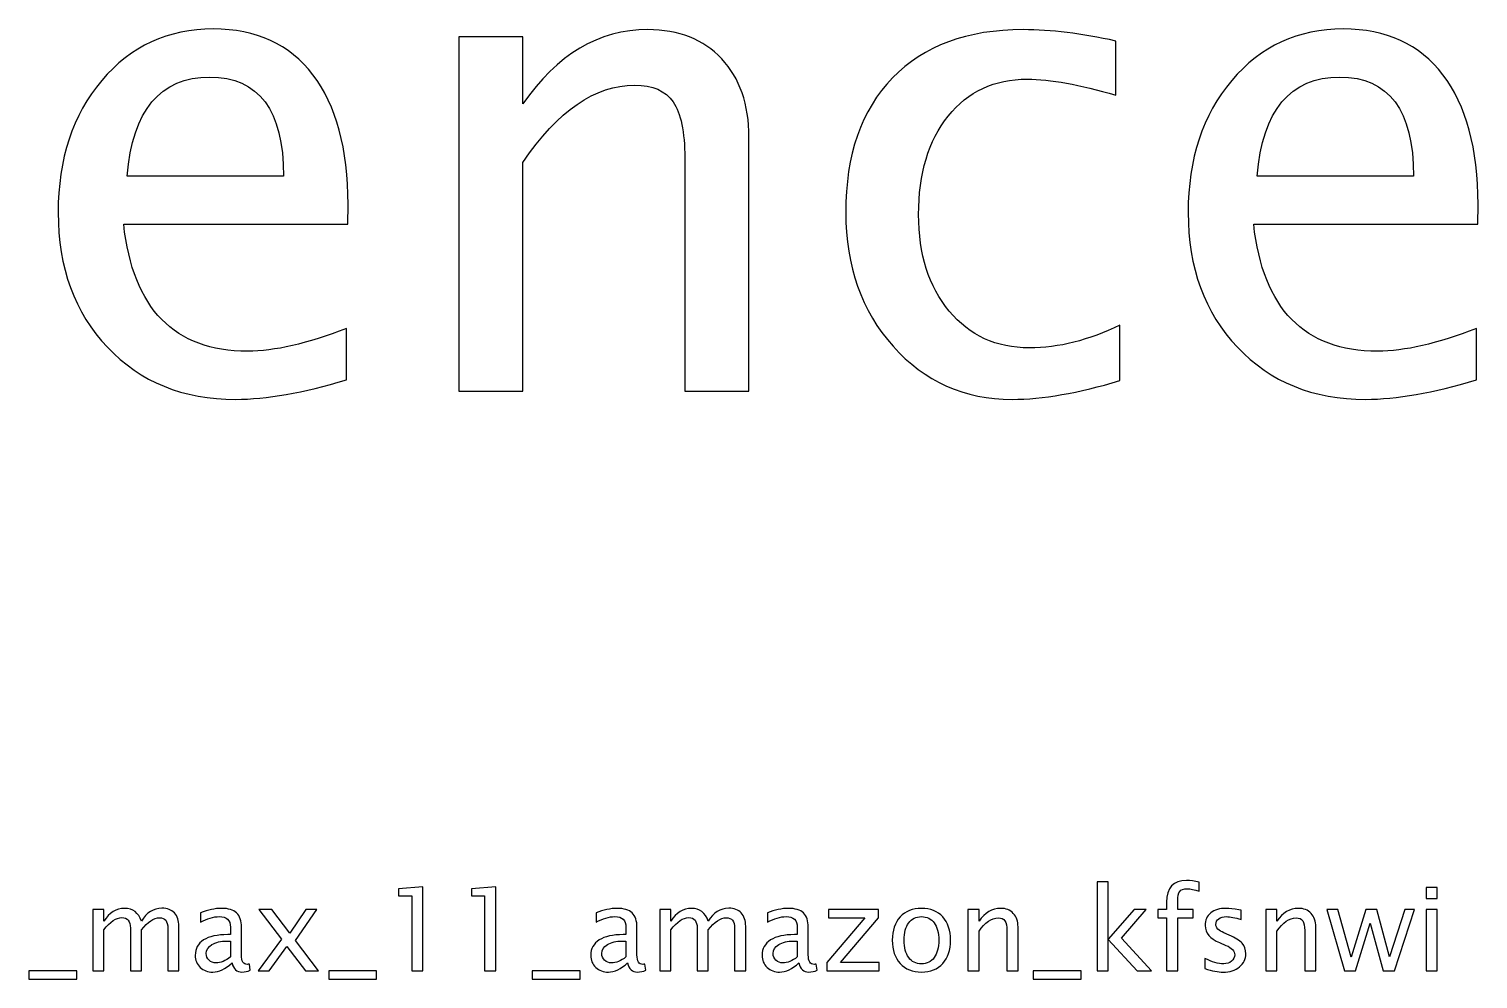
# Model space of a CAD drawing. Header units: centimetres. Extents: x -145 to 75, y -70 to 149.
# Drawn here: x -119.68 to -97.51, y 102.14 to 116.67 of the extents above; entities that cross this region are included whole.
import ezdxf

# ---------------------------------------------------------------- set-up
doc = ezdxf.new("R2010")
doc.units = ezdxf.units.CM
doc.header["$MEASUREMENT"] = 0
doc.layers.add('Layer 1', color=7, linetype='Continuous')

msp = doc.modelspace()

# ---------------------------------------------------------------- linework, layer by layer
at = {"layer": 'Layer 1'}
for points, knots in [([(-114.82283, 111.3046), (-115.48257, 111.10685), (-116.04684, 111.00798), (-116.51735, 111.00798), (-116.51735, 111.00798), (-117.32029, 111.00798), (-117.97321, 111.27392), (-118.47611, 111.8041), (-118.47611, 111.8041), (-118.97901, 112.33427), (-119.23131, 113.02129), (-119.23131, 113.86684), (-119.23131, 113.86684), (-119.23131, 114.68683), (-119.00969, 115.3602), (-118.56475, 115.88697), (-118.56475, 115.88697), (-118.11982, 116.41203), (-117.55043, 116.67456), (-116.8566, 116.67456), (-116.8566, 116.67456), (-116.20027, 116.67456), (-115.69225, 116.44101), (-115.33426, 115.97391), (-115.33426, 115.97391), (-114.97626, 115.50681), (-114.79726, 114.84537), (-114.79726, 113.98788), (-114.79726, 113.98788), (-114.79726, 113.98788), (-114.80238, 113.68784), (-114.80238, 113.68784), (-114.80238, 113.68784), (-114.80238, 113.68784), (-118.22892, 113.68784), (-118.22892, 113.68784), (-118.22892, 113.68784), (-118.08572, 112.39223), (-117.45326, 111.74443), (-116.33324, 111.74443), (-116.33324, 111.74443), (-115.92239, 111.74443), (-115.41949, 111.86035), (-114.82283, 112.0922), (-114.82283, 112.0922), (-114.82283, 112.0922), (-114.82283, 111.3046), (-114.82283, 111.3046)], [0, 0, 0, 0, 0.07692308, 0.07692308, 0.07692308, 0.07692308, 0.15384615, 0.15384615, 0.15384615, 0.15384615, 0.23076923, 0.23076923, 0.23076923, 0.23076923, 0.30769231, 0.30769231, 0.30769231, 0.30769231, 0.38461538, 0.38461538, 0.38461538, 0.38461538, 0.46153846, 0.46153846, 0.46153846, 0.46153846, 0.53846154, 0.53846154, 0.53846154, 0.53846154, 0.61538462, 0.61538462, 0.61538462, 0.61538462, 0.69230769, 0.69230769, 0.69230769, 0.69230769, 0.76923077, 0.76923077, 0.76923077, 0.76923077, 0.84615385, 0.84615385, 0.84615385, 0.84615385, 1, 1, 1, 1]), ([(-113.10274, 111.13072), (-113.10274, 111.13072), (-113.10274, 116.55182), (-113.10274, 116.55182), (-113.10274, 116.55182), (-113.10274, 116.55182), (-112.12081, 116.55182), (-112.12081, 116.55182), (-112.12081, 116.55182), (-112.12081, 116.55182), (-112.12081, 115.52727), (-112.12081, 115.52727), (-112.12081, 115.52727), (-111.60086, 116.28588), (-110.96329, 116.66433), (-110.20979, 116.66433), (-110.20979, 116.66433), (-109.73587, 116.66433), (-109.35912, 116.51602), (-109.08124, 116.21769), (-109.08124, 116.21769), (-108.80337, 115.92106), (-108.66358, 115.52045), (-108.66358, 115.01925), (-108.66358, 115.01925), (-108.66358, 115.01925), (-108.66358, 111.13072), (-108.66358, 111.13072), (-108.66358, 111.13072), (-108.66358, 111.13072), (-109.64552, 111.13072), (-109.64552, 111.13072), (-109.64552, 111.13072), (-109.64552, 111.13072), (-109.64552, 114.69876), (-109.64552, 114.69876), (-109.64552, 114.69876), (-109.64552, 115.10108), (-109.70518, 115.38748), (-109.82281, 115.55795), (-109.82281, 115.55795), (-109.94214, 115.73013), (-110.13819, 115.81537), (-110.41265, 115.81537), (-110.41265, 115.81537), (-111.01613, 115.81537), (-111.58552, 115.42157), (-112.12081, 114.63398), (-112.12081, 114.63398), (-112.12081, 114.63398), (-112.12081, 111.13072), (-112.12081, 111.13072), (-112.12081, 111.13072), (-112.12081, 111.13072), (-113.10274, 111.13072), (-113.10274, 111.13072)], [0, 0, 0, 0, 0.06666667, 0.06666667, 0.06666667, 0.06666667, 0.13333333, 0.13333333, 0.13333333, 0.13333333, 0.2, 0.2, 0.2, 0.2, 0.26666667, 0.26666667, 0.26666667, 0.26666667, 0.33333333, 0.33333333, 0.33333333, 0.33333333, 0.4, 0.4, 0.4, 0.4, 0.46666667, 0.46666667, 0.46666667, 0.46666667, 0.53333333, 0.53333333, 0.53333333, 0.53333333, 0.6, 0.6, 0.6, 0.6, 0.66666667, 0.66666667, 0.66666667, 0.66666667, 0.73333333, 0.73333333, 0.73333333, 0.73333333, 0.8, 0.8, 0.8, 0.8, 0.86666667, 0.86666667, 0.86666667, 0.86666667, 1, 1, 1, 1]), ([(-102.99018, 111.29438), (-103.62605, 111.10344), (-104.17498, 111.00798), (-104.63697, 111.00798), (-104.63697, 111.00798), (-105.37001, 111.00798), (-105.9769, 111.27903), (-106.45934, 111.81944), (-106.45934, 111.81944), (-106.94179, 112.36155), (-107.18386, 113.04515), (-107.18386, 113.86855), (-107.18386, 113.86855), (-107.18386, 114.7482), (-106.9452, 115.43521), (-106.46787, 115.92618), (-106.46787, 115.92618), (-105.99054, 116.41885), (-105.32398, 116.66433), (-104.4682, 116.66433), (-104.4682, 116.66433), (-104.04712, 116.66433), (-103.5732, 116.60637), (-103.05155, 116.49045), (-103.05155, 116.49045), (-103.05155, 116.49045), (-103.05155, 115.66194), (-103.05155, 115.66194), (-103.05155, 115.66194), (-103.60559, 115.8256), (-104.05735, 115.90742), (-104.40512, 115.90742), (-104.40512, 115.90742), (-104.90973, 115.90742), (-105.31375, 115.7182), (-105.61549, 115.34145), (-105.61549, 115.34145), (-105.91723, 114.9647), (-106.06896, 114.4618), (-106.06896, 113.83445), (-106.06896, 113.83445), (-106.06896, 113.22586), (-105.91212, 112.73489), (-105.60015, 112.35814), (-105.60015, 112.35814), (-105.28818, 111.98309), (-104.88075, 111.79557), (-104.37444, 111.79557), (-104.37444, 111.79557), (-103.92609, 111.79557), (-103.46581, 111.91149), (-102.99018, 112.14334), (-102.99018, 112.14334), (-102.99018, 112.14334), (-102.99018, 111.29438), (-102.99018, 111.29438)], [0, 0, 0, 0, 0.06666667, 0.06666667, 0.06666667, 0.06666667, 0.13333333, 0.13333333, 0.13333333, 0.13333333, 0.2, 0.2, 0.2, 0.2, 0.26666667, 0.26666667, 0.26666667, 0.26666667, 0.33333333, 0.33333333, 0.33333333, 0.33333333, 0.4, 0.4, 0.4, 0.4, 0.46666667, 0.46666667, 0.46666667, 0.46666667, 0.53333333, 0.53333333, 0.53333333, 0.53333333, 0.6, 0.6, 0.6, 0.6, 0.66666667, 0.66666667, 0.66666667, 0.66666667, 0.73333333, 0.73333333, 0.73333333, 0.73333333, 0.8, 0.8, 0.8, 0.8, 0.86666667, 0.86666667, 0.86666667, 0.86666667, 1, 1, 1, 1]), ([(-97.53669, 111.3046), (-98.19643, 111.10685), (-98.7607, 111.00798), (-99.23121, 111.00798), (-99.23121, 111.00798), (-100.03415, 111.00798), (-100.68707, 111.27392), (-101.18997, 111.8041), (-101.18997, 111.8041), (-101.69287, 112.33427), (-101.94517, 113.02129), (-101.94517, 113.86684), (-101.94517, 113.86684), (-101.94517, 114.68683), (-101.72355, 115.3602), (-101.27861, 115.88697), (-101.27861, 115.88697), (-100.83368, 116.41203), (-100.26429, 116.67456), (-99.57046, 116.67456), (-99.57046, 116.67456), (-98.91413, 116.67456), (-98.40611, 116.44101), (-98.04812, 115.97391), (-98.04812, 115.97391), (-97.69012, 115.50681), (-97.51112, 114.84537), (-97.51112, 113.98788), (-97.51112, 113.98788), (-97.51112, 113.98788), (-97.51624, 113.68784), (-97.51624, 113.68784), (-97.51624, 113.68784), (-97.51624, 113.68784), (-100.94278, 113.68784), (-100.94278, 113.68784), (-100.94278, 113.68784), (-100.79958, 112.39223), (-100.16712, 111.74443), (-99.0471, 111.74443), (-99.0471, 111.74443), (-98.63625, 111.74443), (-98.13335, 111.86035), (-97.53669, 112.0922), (-97.53669, 112.0922), (-97.53669, 112.0922), (-97.53669, 111.3046), (-97.53669, 111.3046)], [0, 0, 0, 0, 0.07692308, 0.07692308, 0.07692308, 0.07692308, 0.15384615, 0.15384615, 0.15384615, 0.15384615, 0.23076923, 0.23076923, 0.23076923, 0.23076923, 0.30769231, 0.30769231, 0.30769231, 0.30769231, 0.38461538, 0.38461538, 0.38461538, 0.38461538, 0.46153846, 0.46153846, 0.46153846, 0.46153846, 0.53846154, 0.53846154, 0.53846154, 0.53846154, 0.61538462, 0.61538462, 0.61538462, 0.61538462, 0.69230769, 0.69230769, 0.69230769, 0.69230769, 0.76923077, 0.76923077, 0.76923077, 0.76923077, 0.84615385, 0.84615385, 0.84615385, 0.84615385, 1, 1, 1, 1]), ([(-118.17778, 114.42429), (-118.17778, 114.42429), (-115.78431, 114.42429), (-115.78431, 114.42429), (-115.78431, 114.42429), (-115.78431, 115.4335), (-116.16106, 115.93811), (-116.91285, 115.93811), (-116.91285, 115.93811), (-117.66976, 115.93811), (-118.09083, 115.4335), (-118.17778, 114.42429)], [0, 0, 0, 0, 0.25, 0.25, 0.25, 0.25, 0.5, 0.5, 0.5, 0.5, 1, 1, 1, 1]), ([(-100.89164, 114.42429), (-100.89164, 114.42429), (-98.49817, 114.42429), (-98.49817, 114.42429), (-98.49817, 114.42429), (-98.49817, 115.4335), (-98.87492, 115.93811), (-99.62671, 115.93811), (-99.62671, 115.93811), (-100.38362, 115.93811), (-100.80469, 115.4335), (-100.89164, 114.42429)], [0, 0, 0, 0, 0.25, 0.25, 0.25, 0.25, 0.5, 0.5, 0.5, 0.5, 1, 1, 1, 1]), ([(-113.82302, 102.26594), (-113.82302, 102.26594), (-113.82302, 103.41423), (-113.82302, 103.41423), (-113.82302, 103.41423), (-113.82302, 103.41423), (-114.02587, 103.41423), (-114.02587, 103.41423), (-114.02587, 103.41423), (-114.02587, 103.41423), (-114.02587, 103.52007), (-114.02587, 103.52007), (-114.02587, 103.52007), (-114.02587, 103.52007), (-113.65369, 103.55182), (-113.65369, 103.55182), (-113.65369, 103.55182), (-113.65369, 103.55182), (-113.65369, 102.26594), (-113.65369, 102.26594), (-113.65369, 102.26594), (-113.65369, 102.26594), (-113.82302, 102.26594), (-113.82302, 102.26594)], [0, 0, 0, 0, 0.14285714, 0.14285714, 0.14285714, 0.14285714, 0.28571429, 0.28571429, 0.28571429, 0.28571429, 0.42857143, 0.42857143, 0.42857143, 0.42857143, 0.57142857, 0.57142857, 0.57142857, 0.57142857, 0.71428571, 0.71428571, 0.71428571, 0.71428571, 1, 1, 1, 1]), ([(-112.70765, 102.26594), (-112.70765, 102.26594), (-112.70765, 103.41423), (-112.70765, 103.41423), (-112.70765, 103.41423), (-112.70765, 103.41423), (-112.9105, 103.41423), (-112.9105, 103.41423), (-112.9105, 103.41423), (-112.9105, 103.41423), (-112.9105, 103.52007), (-112.9105, 103.52007), (-112.9105, 103.52007), (-112.9105, 103.52007), (-112.53832, 103.55182), (-112.53832, 103.55182), (-112.53832, 103.55182), (-112.53832, 103.55182), (-112.53832, 102.26594), (-112.53832, 102.26594), (-112.53832, 102.26594), (-112.53832, 102.26594), (-112.70765, 102.26594), (-112.70765, 102.26594)], [0, 0, 0, 0, 0.14285714, 0.14285714, 0.14285714, 0.14285714, 0.28571429, 0.28571429, 0.28571429, 0.28571429, 0.42857143, 0.42857143, 0.42857143, 0.42857143, 0.57142857, 0.57142857, 0.57142857, 0.57142857, 0.71428571, 0.71428571, 0.71428571, 0.71428571, 1, 1, 1, 1]), ([(-103.33697, 102.26594), (-103.33697, 102.26594), (-103.33697, 103.6259), (-103.33697, 103.6259), (-103.33697, 103.6259), (-103.33697, 103.6259), (-103.16763, 103.6259), (-103.16763, 103.6259), (-103.16763, 103.6259), (-103.16763, 103.6259), (-103.16763, 102.74719), (-103.16763, 102.74719), (-103.16763, 102.74719), (-103.16763, 102.74719), (-102.77076, 103.2008), (-102.77076, 103.2008), (-102.77076, 103.2008), (-102.77076, 103.2008), (-102.5879, 103.2008), (-102.5879, 103.2008), (-102.5879, 103.2008), (-102.5879, 103.2008), (-102.96714, 102.76453), (-102.96714, 102.76453), (-102.96714, 102.76453), (-102.96714, 102.76453), (-102.50853, 102.26594), (-102.50853, 102.26594), (-102.50853, 102.26594), (-102.50853, 102.26594), (-102.72666, 102.26594), (-102.72666, 102.26594), (-102.72666, 102.26594), (-102.72666, 102.26594), (-103.16763, 102.74542), (-103.16763, 102.74542), (-103.16763, 102.74542), (-103.16763, 102.74542), (-103.16763, 102.26594), (-103.16763, 102.26594), (-103.16763, 102.26594), (-103.16763, 102.26594), (-103.33697, 102.26594), (-103.33697, 102.26594)], [0, 0, 0, 0, 0.08333333, 0.08333333, 0.08333333, 0.08333333, 0.16666667, 0.16666667, 0.16666667, 0.16666667, 0.25, 0.25, 0.25, 0.25, 0.33333333, 0.33333333, 0.33333333, 0.33333333, 0.41666667, 0.41666667, 0.41666667, 0.41666667, 0.5, 0.5, 0.5, 0.5, 0.58333333, 0.58333333, 0.58333333, 0.58333333, 0.66666667, 0.66666667, 0.66666667, 0.66666667, 0.75, 0.75, 0.75, 0.75, 0.83333333, 0.83333333, 0.83333333, 0.83333333, 1, 1, 1, 1]), ([(-102.27423, 102.26594), (-102.27423, 102.26594), (-102.27423, 103.0738), (-102.27423, 103.0738), (-102.27423, 103.0738), (-102.27423, 103.0738), (-102.40681, 103.0738), (-102.40681, 103.0738), (-102.40681, 103.0738), (-102.40681, 103.0738), (-102.40681, 103.2008), (-102.40681, 103.2008), (-102.40681, 103.2008), (-102.40681, 103.2008), (-102.27423, 103.2008), (-102.27423, 103.2008), (-102.27423, 103.2008), (-102.27423, 103.2008), (-102.27423, 103.31281), (-102.27423, 103.31281), (-102.27423, 103.31281), (-102.27423, 103.53565), (-102.17251, 103.64707), (-101.96907, 103.64707), (-101.96907, 103.64707), (-101.91204, 103.64707), (-101.84737, 103.63766), (-101.77505, 103.61884), (-101.77505, 103.61884), (-101.77505, 103.61884), (-101.77505, 103.48302), (-101.77505, 103.48302), (-101.77505, 103.48302), (-101.85177, 103.50772), (-101.91322, 103.52007), (-101.95937, 103.52007), (-101.95937, 103.52007), (-102.01552, 103.52007), (-102.05374, 103.50684), (-102.07403, 103.48008), (-102.07403, 103.48008), (-102.0946, 103.45333), (-102.10489, 103.40365), (-102.10489, 103.33104), (-102.10489, 103.33104), (-102.10489, 103.33104), (-102.10489, 103.2008), (-102.10489, 103.2008), (-102.10489, 103.2008), (-102.10489, 103.2008), (-101.87, 103.2008), (-101.87, 103.2008), (-101.87, 103.2008), (-101.87, 103.2008), (-101.87, 103.0738), (-101.87, 103.0738), (-101.87, 103.0738), (-101.87, 103.0738), (-102.10489, 103.0738), (-102.10489, 103.0738), (-102.10489, 103.0738), (-102.10489, 103.0738), (-102.10489, 102.26594), (-102.10489, 102.26594), (-102.10489, 102.26594), (-102.10489, 102.26594), (-102.27423, 102.26594), (-102.27423, 102.26594)], [0, 0, 0, 0, 0.05555556, 0.05555556, 0.05555556, 0.05555556, 0.11111111, 0.11111111, 0.11111111, 0.11111111, 0.16666667, 0.16666667, 0.16666667, 0.16666667, 0.22222222, 0.22222222, 0.22222222, 0.22222222, 0.27777778, 0.27777778, 0.27777778, 0.27777778, 0.33333333, 0.33333333, 0.33333333, 0.33333333, 0.38888889, 0.38888889, 0.38888889, 0.38888889, 0.44444444, 0.44444444, 0.44444444, 0.44444444, 0.5, 0.5, 0.5, 0.5, 0.55555556, 0.55555556, 0.55555556, 0.55555556, 0.61111111, 0.61111111, 0.61111111, 0.61111111, 0.66666667, 0.66666667, 0.66666667, 0.66666667, 0.72222222, 0.72222222, 0.72222222, 0.72222222, 0.77777778, 0.77777778, 0.77777778, 0.77777778, 0.83333333, 0.83333333, 0.83333333, 0.83333333, 0.88888889, 0.88888889, 0.88888889, 0.88888889, 1, 1, 1, 1]), ([(-98.3043, 103.3719), (-98.3043, 103.3719), (-98.3043, 103.54123), (-98.3043, 103.54123), (-98.3043, 103.54123), (-98.3043, 103.54123), (-98.13496, 103.54123), (-98.13496, 103.54123), (-98.13496, 103.54123), (-98.13496, 103.54123), (-98.13496, 103.3719), (-98.13496, 103.3719), (-98.13496, 103.3719), (-98.13496, 103.3719), (-98.3043, 103.3719), (-98.3043, 103.3719)], [0, 0, 0, 0, 0.2, 0.2, 0.2, 0.2, 0.4, 0.4, 0.4, 0.4, 0.6, 0.6, 0.6, 0.6, 1, 1, 1, 1]), ([(-118.70048, 102.26594), (-118.70048, 102.26594), (-118.70048, 103.2008), (-118.70048, 103.2008), (-118.70048, 103.2008), (-118.70048, 103.2008), (-118.53114, 103.2008), (-118.53114, 103.2008), (-118.53114, 103.2008), (-118.53114, 103.2008), (-118.53114, 103.02412), (-118.53114, 103.02412), (-118.53114, 103.02412), (-118.44853, 103.15494), (-118.3427, 103.2202), (-118.21305, 103.2202), (-118.21305, 103.2202), (-118.08811, 103.2202), (-118.00315, 103.15494), (-117.95788, 103.02412), (-117.95788, 103.02412), (-117.87762, 103.15612), (-117.77296, 103.22197), (-117.64449, 103.22197), (-117.64449, 103.22197), (-117.56247, 103.22197), (-117.49868, 103.19786), (-117.45311, 103.14935), (-117.45311, 103.14935), (-117.40755, 103.10085), (-117.38461, 103.03294), (-117.38461, 102.94563), (-117.38461, 102.94563), (-117.38461, 102.94563), (-117.38461, 102.26594), (-117.38461, 102.26594), (-117.38461, 102.26594), (-117.38461, 102.26594), (-117.55395, 102.26594), (-117.55395, 102.26594), (-117.55395, 102.26594), (-117.55395, 102.26594), (-117.55395, 102.9177), (-117.55395, 102.9177), (-117.55395, 102.9177), (-117.55395, 103.02412), (-117.59628, 103.07733), (-117.68095, 103.07733), (-117.68095, 103.07733), (-117.76885, 103.07733), (-117.86116, 103.0153), (-117.95788, 102.89095), (-117.95788, 102.89095), (-117.95788, 102.89095), (-117.95788, 102.26594), (-117.95788, 102.26594), (-117.95788, 102.26594), (-117.95788, 102.26594), (-118.12721, 102.26594), (-118.12721, 102.26594), (-118.12721, 102.26594), (-118.12721, 102.26594), (-118.12721, 102.91829), (-118.12721, 102.91829), (-118.12721, 102.91829), (-118.12721, 103.02559), (-118.17013, 103.07909), (-118.25627, 103.07909), (-118.25627, 103.07909), (-118.34182, 103.07909), (-118.43354, 103.01677), (-118.53114, 102.89183), (-118.53114, 102.89183), (-118.53114, 102.89183), (-118.53114, 102.26594), (-118.53114, 102.26594), (-118.53114, 102.26594), (-118.53114, 102.26594), (-118.70048, 102.26594), (-118.70048, 102.26594)], [0, 0, 0, 0, 0.04761905, 0.04761905, 0.04761905, 0.04761905, 0.0952381, 0.0952381, 0.0952381, 0.0952381, 0.14285714, 0.14285714, 0.14285714, 0.14285714, 0.19047619, 0.19047619, 0.19047619, 0.19047619, 0.23809524, 0.23809524, 0.23809524, 0.23809524, 0.28571429, 0.28571429, 0.28571429, 0.28571429, 0.33333333, 0.33333333, 0.33333333, 0.33333333, 0.38095238, 0.38095238, 0.38095238, 0.38095238, 0.42857143, 0.42857143, 0.42857143, 0.42857143, 0.47619048, 0.47619048, 0.47619048, 0.47619048, 0.52380952, 0.52380952, 0.52380952, 0.52380952, 0.57142857, 0.57142857, 0.57142857, 0.57142857, 0.61904762, 0.61904762, 0.61904762, 0.61904762, 0.66666667, 0.66666667, 0.66666667, 0.66666667, 0.71428571, 0.71428571, 0.71428571, 0.71428571, 0.76190476, 0.76190476, 0.76190476, 0.76190476, 0.80952381, 0.80952381, 0.80952381, 0.80952381, 0.85714286, 0.85714286, 0.85714286, 0.85714286, 0.9047619, 0.9047619, 0.9047619, 0.9047619, 1, 1, 1, 1]), ([(-116.57175, 102.385), (-116.67347, 102.29152), (-116.77136, 102.24477), (-116.86544, 102.24477), (-116.86544, 102.24477), (-116.94276, 102.24477), (-117.00714, 102.26888), (-117.058, 102.31739), (-117.058, 102.31739), (-117.10915, 102.36589), (-117.13473, 102.42704), (-117.13473, 102.50083), (-117.13473, 102.50083), (-117.13473, 102.60284), (-117.0918, 102.68134), (-117.00596, 102.73602), (-117.00596, 102.73602), (-116.92012, 102.7907), (-116.79694, 102.81804), (-116.63643, 102.81804), (-116.63643, 102.81804), (-116.63643, 102.81804), (-116.59674, 102.81804), (-116.59674, 102.81804), (-116.59674, 102.81804), (-116.59674, 102.81804), (-116.59674, 102.93063), (-116.59674, 102.93063), (-116.59674, 102.93063), (-116.59674, 103.03911), (-116.65318, 103.0932), (-116.76637, 103.0932), (-116.76637, 103.0932), (-116.85397, 103.0932), (-116.94981, 103.06557), (-117.05359, 103.0103), (-117.05359, 103.0103), (-117.05359, 103.0103), (-117.05359, 103.14965), (-117.05359, 103.14965), (-117.05359, 103.14965), (-116.93952, 103.19669), (-116.83192, 103.2202), (-116.73109, 103.2202), (-116.73109, 103.2202), (-116.62731, 103.2202), (-116.55058, 103.19669), (-116.50149, 103.14935), (-116.50149, 103.14935), (-116.4521, 103.10202), (-116.42741, 103.02912), (-116.42741, 102.93063), (-116.42741, 102.93063), (-116.42741, 102.93063), (-116.42741, 102.50818), (-116.42741, 102.50818), (-116.42741, 102.50818), (-116.42741, 102.41146), (-116.39771, 102.36295), (-116.33804, 102.36295), (-116.33804, 102.36295), (-116.33069, 102.36295), (-116.31981, 102.36413), (-116.3054, 102.36648), (-116.3054, 102.36648), (-116.3054, 102.36648), (-116.29335, 102.27241), (-116.29335, 102.27241), (-116.29335, 102.27241), (-116.33186, 102.25389), (-116.37419, 102.24477), (-116.42064, 102.24477), (-116.42064, 102.24477), (-116.49973, 102.24477), (-116.55, 102.29152), (-116.57175, 102.385)], [0, 0, 0, 0, 0.05, 0.05, 0.05, 0.05, 0.1, 0.1, 0.1, 0.1, 0.15, 0.15, 0.15, 0.15, 0.2, 0.2, 0.2, 0.2, 0.25, 0.25, 0.25, 0.25, 0.3, 0.3, 0.3, 0.3, 0.35, 0.35, 0.35, 0.35, 0.4, 0.4, 0.4, 0.4, 0.45, 0.45, 0.45, 0.45, 0.5, 0.5, 0.5, 0.5, 0.55, 0.55, 0.55, 0.55, 0.6, 0.6, 0.6, 0.6, 0.65, 0.65, 0.65, 0.65, 0.7, 0.7, 0.7, 0.7, 0.75, 0.75, 0.75, 0.75, 0.8, 0.8, 0.8, 0.8, 0.85, 0.85, 0.85, 0.85, 0.9, 0.9, 0.9, 0.9, 1, 1, 1, 1]), ([(-116.17311, 102.26594), (-116.17311, 102.26594), (-115.8171, 102.74836), (-115.8171, 102.74836), (-115.8171, 102.74836), (-115.8171, 102.74836), (-116.16253, 103.2008), (-116.16253, 103.2008), (-116.16253, 103.2008), (-116.16253, 103.2008), (-115.96056, 103.2008), (-115.96056, 103.2008), (-115.96056, 103.2008), (-115.96056, 103.2008), (-115.68775, 102.84067), (-115.68775, 102.84067), (-115.68775, 102.84067), (-115.68775, 102.84067), (-115.4408, 103.2008), (-115.4408, 103.2008), (-115.4408, 103.2008), (-115.4408, 103.2008), (-115.27529, 103.2008), (-115.27529, 103.2008), (-115.27529, 103.2008), (-115.27529, 103.2008), (-115.59867, 102.72661), (-115.59867, 102.72661), (-115.59867, 102.72661), (-115.59867, 102.72661), (-115.24707, 102.26594), (-115.24707, 102.26594), (-115.24707, 102.26594), (-115.24707, 102.26594), (-115.44904, 102.26594), (-115.44904, 102.26594), (-115.44904, 102.26594), (-115.44904, 102.26594), (-115.73067, 102.63636), (-115.73067, 102.63636), (-115.73067, 102.63636), (-115.73067, 102.63636), (-116.00319, 102.26594), (-116.00319, 102.26594), (-116.00319, 102.26594), (-116.00319, 102.26594), (-116.17311, 102.26594), (-116.17311, 102.26594)], [0, 0, 0, 0, 0.07692308, 0.07692308, 0.07692308, 0.07692308, 0.15384615, 0.15384615, 0.15384615, 0.15384615, 0.23076923, 0.23076923, 0.23076923, 0.23076923, 0.30769231, 0.30769231, 0.30769231, 0.30769231, 0.38461538, 0.38461538, 0.38461538, 0.38461538, 0.46153846, 0.46153846, 0.46153846, 0.46153846, 0.53846154, 0.53846154, 0.53846154, 0.53846154, 0.61538462, 0.61538462, 0.61538462, 0.61538462, 0.69230769, 0.69230769, 0.69230769, 0.69230769, 0.76923077, 0.76923077, 0.76923077, 0.76923077, 0.84615385, 0.84615385, 0.84615385, 0.84615385, 1, 1, 1, 1]), ([(-110.5213, 102.385), (-110.62302, 102.29152), (-110.72091, 102.24477), (-110.81499, 102.24477), (-110.81499, 102.24477), (-110.89231, 102.24477), (-110.95669, 102.26888), (-111.00755, 102.31739), (-111.00755, 102.31739), (-111.0587, 102.36589), (-111.08428, 102.42704), (-111.08428, 102.50083), (-111.08428, 102.50083), (-111.08428, 102.60284), (-111.04135, 102.68134), (-110.95551, 102.73602), (-110.95551, 102.73602), (-110.86967, 102.7907), (-110.74649, 102.81804), (-110.58598, 102.81804), (-110.58598, 102.81804), (-110.58598, 102.81804), (-110.54629, 102.81804), (-110.54629, 102.81804), (-110.54629, 102.81804), (-110.54629, 102.81804), (-110.54629, 102.93063), (-110.54629, 102.93063), (-110.54629, 102.93063), (-110.54629, 103.03911), (-110.60273, 103.0932), (-110.71592, 103.0932), (-110.71592, 103.0932), (-110.80352, 103.0932), (-110.89936, 103.06557), (-111.00314, 103.0103), (-111.00314, 103.0103), (-111.00314, 103.0103), (-111.00314, 103.14965), (-111.00314, 103.14965), (-111.00314, 103.14965), (-110.88907, 103.19669), (-110.78147, 103.2202), (-110.68064, 103.2202), (-110.68064, 103.2202), (-110.57686, 103.2202), (-110.50013, 103.19669), (-110.45104, 103.14935), (-110.45104, 103.14935), (-110.40165, 103.10202), (-110.37696, 103.02912), (-110.37696, 102.93063), (-110.37696, 102.93063), (-110.37696, 102.93063), (-110.37696, 102.50818), (-110.37696, 102.50818), (-110.37696, 102.50818), (-110.37696, 102.41146), (-110.34726, 102.36295), (-110.28759, 102.36295), (-110.28759, 102.36295), (-110.28024, 102.36295), (-110.26936, 102.36413), (-110.25495, 102.36648), (-110.25495, 102.36648), (-110.25495, 102.36648), (-110.2429, 102.27241), (-110.2429, 102.27241), (-110.2429, 102.27241), (-110.28141, 102.25389), (-110.32374, 102.24477), (-110.37019, 102.24477), (-110.37019, 102.24477), (-110.44928, 102.24477), (-110.49955, 102.29152), (-110.5213, 102.385)], [0, 0, 0, 0, 0.05, 0.05, 0.05, 0.05, 0.1, 0.1, 0.1, 0.1, 0.15, 0.15, 0.15, 0.15, 0.2, 0.2, 0.2, 0.2, 0.25, 0.25, 0.25, 0.25, 0.3, 0.3, 0.3, 0.3, 0.35, 0.35, 0.35, 0.35, 0.4, 0.4, 0.4, 0.4, 0.45, 0.45, 0.45, 0.45, 0.5, 0.5, 0.5, 0.5, 0.55, 0.55, 0.55, 0.55, 0.6, 0.6, 0.6, 0.6, 0.65, 0.65, 0.65, 0.65, 0.7, 0.7, 0.7, 0.7, 0.75, 0.75, 0.75, 0.75, 0.8, 0.8, 0.8, 0.8, 0.85, 0.85, 0.85, 0.85, 0.9, 0.9, 0.9, 0.9, 1, 1, 1, 1]), ([(-110.02918, 102.26594), (-110.02918, 102.26594), (-110.02918, 103.2008), (-110.02918, 103.2008), (-110.02918, 103.2008), (-110.02918, 103.2008), (-109.85984, 103.2008), (-109.85984, 103.2008), (-109.85984, 103.2008), (-109.85984, 103.2008), (-109.85984, 103.02412), (-109.85984, 103.02412), (-109.85984, 103.02412), (-109.77723, 103.15494), (-109.6714, 103.2202), (-109.54175, 103.2202), (-109.54175, 103.2202), (-109.41681, 103.2202), (-109.33185, 103.15494), (-109.28658, 103.02412), (-109.28658, 103.02412), (-109.20632, 103.15612), (-109.10166, 103.22197), (-108.97319, 103.22197), (-108.97319, 103.22197), (-108.89117, 103.22197), (-108.82738, 103.19786), (-108.78181, 103.14935), (-108.78181, 103.14935), (-108.73625, 103.10085), (-108.71331, 103.03294), (-108.71331, 102.94563), (-108.71331, 102.94563), (-108.71331, 102.94563), (-108.71331, 102.26594), (-108.71331, 102.26594), (-108.71331, 102.26594), (-108.71331, 102.26594), (-108.88265, 102.26594), (-108.88265, 102.26594), (-108.88265, 102.26594), (-108.88265, 102.26594), (-108.88265, 102.9177), (-108.88265, 102.9177), (-108.88265, 102.9177), (-108.88265, 103.02412), (-108.92498, 103.07733), (-109.00965, 103.07733), (-109.00965, 103.07733), (-109.09755, 103.07733), (-109.18986, 103.0153), (-109.28658, 102.89095), (-109.28658, 102.89095), (-109.28658, 102.89095), (-109.28658, 102.26594), (-109.28658, 102.26594), (-109.28658, 102.26594), (-109.28658, 102.26594), (-109.45591, 102.26594), (-109.45591, 102.26594), (-109.45591, 102.26594), (-109.45591, 102.26594), (-109.45591, 102.91829), (-109.45591, 102.91829), (-109.45591, 102.91829), (-109.45591, 103.02559), (-109.49883, 103.07909), (-109.58497, 103.07909), (-109.58497, 103.07909), (-109.67052, 103.07909), (-109.76224, 103.01677), (-109.85984, 102.89183), (-109.85984, 102.89183), (-109.85984, 102.89183), (-109.85984, 102.26594), (-109.85984, 102.26594), (-109.85984, 102.26594), (-109.85984, 102.26594), (-110.02918, 102.26594), (-110.02918, 102.26594)], [0, 0, 0, 0, 0.04761905, 0.04761905, 0.04761905, 0.04761905, 0.0952381, 0.0952381, 0.0952381, 0.0952381, 0.14285714, 0.14285714, 0.14285714, 0.14285714, 0.19047619, 0.19047619, 0.19047619, 0.19047619, 0.23809524, 0.23809524, 0.23809524, 0.23809524, 0.28571429, 0.28571429, 0.28571429, 0.28571429, 0.33333333, 0.33333333, 0.33333333, 0.33333333, 0.38095238, 0.38095238, 0.38095238, 0.38095238, 0.42857143, 0.42857143, 0.42857143, 0.42857143, 0.47619048, 0.47619048, 0.47619048, 0.47619048, 0.52380952, 0.52380952, 0.52380952, 0.52380952, 0.57142857, 0.57142857, 0.57142857, 0.57142857, 0.61904762, 0.61904762, 0.61904762, 0.61904762, 0.66666667, 0.66666667, 0.66666667, 0.66666667, 0.71428571, 0.71428571, 0.71428571, 0.71428571, 0.76190476, 0.76190476, 0.76190476, 0.76190476, 0.80952381, 0.80952381, 0.80952381, 0.80952381, 0.85714286, 0.85714286, 0.85714286, 0.85714286, 0.9047619, 0.9047619, 0.9047619, 0.9047619, 1, 1, 1, 1]), ([(-107.90045, 102.385), (-108.00217, 102.29152), (-108.10006, 102.24477), (-108.19414, 102.24477), (-108.19414, 102.24477), (-108.27146, 102.24477), (-108.33584, 102.26888), (-108.3867, 102.31739), (-108.3867, 102.31739), (-108.43785, 102.36589), (-108.46343, 102.42704), (-108.46343, 102.50083), (-108.46343, 102.50083), (-108.46343, 102.60284), (-108.4205, 102.68134), (-108.33466, 102.73602), (-108.33466, 102.73602), (-108.24882, 102.7907), (-108.12564, 102.81804), (-107.96513, 102.81804), (-107.96513, 102.81804), (-107.96513, 102.81804), (-107.92544, 102.81804), (-107.92544, 102.81804), (-107.92544, 102.81804), (-107.92544, 102.81804), (-107.92544, 102.93063), (-107.92544, 102.93063), (-107.92544, 102.93063), (-107.92544, 103.03911), (-107.98188, 103.0932), (-108.09507, 103.0932), (-108.09507, 103.0932), (-108.18267, 103.0932), (-108.27851, 103.06557), (-108.38229, 103.0103), (-108.38229, 103.0103), (-108.38229, 103.0103), (-108.38229, 103.14965), (-108.38229, 103.14965), (-108.38229, 103.14965), (-108.26822, 103.19669), (-108.16062, 103.2202), (-108.05979, 103.2202), (-108.05979, 103.2202), (-107.95601, 103.2202), (-107.87928, 103.19669), (-107.83019, 103.14935), (-107.83019, 103.14935), (-107.7808, 103.10202), (-107.75611, 103.02912), (-107.75611, 102.93063), (-107.75611, 102.93063), (-107.75611, 102.93063), (-107.75611, 102.50818), (-107.75611, 102.50818), (-107.75611, 102.50818), (-107.75611, 102.41146), (-107.72641, 102.36295), (-107.66674, 102.36295), (-107.66674, 102.36295), (-107.65939, 102.36295), (-107.64851, 102.36413), (-107.6341, 102.36648), (-107.6341, 102.36648), (-107.6341, 102.36648), (-107.62205, 102.27241), (-107.62205, 102.27241), (-107.62205, 102.27241), (-107.66056, 102.25389), (-107.70289, 102.24477), (-107.74934, 102.24477), (-107.74934, 102.24477), (-107.82843, 102.24477), (-107.8787, 102.29152), (-107.90045, 102.385)], [0, 0, 0, 0, 0.05, 0.05, 0.05, 0.05, 0.1, 0.1, 0.1, 0.1, 0.15, 0.15, 0.15, 0.15, 0.2, 0.2, 0.2, 0.2, 0.25, 0.25, 0.25, 0.25, 0.3, 0.3, 0.3, 0.3, 0.35, 0.35, 0.35, 0.35, 0.4, 0.4, 0.4, 0.4, 0.45, 0.45, 0.45, 0.45, 0.5, 0.5, 0.5, 0.5, 0.55, 0.55, 0.55, 0.55, 0.6, 0.6, 0.6, 0.6, 0.65, 0.65, 0.65, 0.65, 0.7, 0.7, 0.7, 0.7, 0.75, 0.75, 0.75, 0.75, 0.8, 0.8, 0.8, 0.8, 0.85, 0.85, 0.85, 0.85, 0.9, 0.9, 0.9, 0.9, 1, 1, 1, 1]), ([(-107.47183, 102.26594), (-107.47183, 102.26594), (-107.47183, 102.39294), (-107.47183, 102.39294), (-107.47183, 102.39294), (-107.47183, 102.39294), (-106.8918, 103.0738), (-106.8918, 103.0738), (-106.8918, 103.0738), (-106.8918, 103.0738), (-107.44507, 103.0738), (-107.44507, 103.0738), (-107.44507, 103.0738), (-107.44507, 103.0738), (-107.44507, 103.2008), (-107.44507, 103.2008), (-107.44507, 103.2008), (-107.44507, 103.2008), (-106.68337, 103.2008), (-106.68337, 103.2008), (-106.68337, 103.2008), (-106.68337, 103.2008), (-106.68337, 103.0738), (-106.68337, 103.0738), (-106.68337, 103.0738), (-106.68337, 103.0738), (-107.26339, 102.39294), (-107.26339, 102.39294), (-107.26339, 102.39294), (-107.26339, 102.39294), (-106.67278, 102.39294), (-106.67278, 102.39294), (-106.67278, 102.39294), (-106.67278, 102.39294), (-106.67278, 102.26594), (-106.67278, 102.26594), (-106.67278, 102.26594), (-106.67278, 102.26594), (-107.47183, 102.26594), (-107.47183, 102.26594)], [0, 0, 0, 0, 0.09090909, 0.09090909, 0.09090909, 0.09090909, 0.18181818, 0.18181818, 0.18181818, 0.18181818, 0.27272727, 0.27272727, 0.27272727, 0.27272727, 0.36363636, 0.36363636, 0.36363636, 0.36363636, 0.45454545, 0.45454545, 0.45454545, 0.45454545, 0.54545455, 0.54545455, 0.54545455, 0.54545455, 0.63636364, 0.63636364, 0.63636364, 0.63636364, 0.72727273, 0.72727273, 0.72727273, 0.72727273, 0.81818182, 0.81818182, 0.81818182, 0.81818182, 1, 1, 1, 1]), ([(-106.02515, 102.24477), (-106.16244, 102.24477), (-106.27121, 102.28858), (-106.35117, 102.37618), (-106.35117, 102.37618), (-106.43143, 102.46379), (-106.47141, 102.58285), (-106.47141, 102.73308), (-106.47141, 102.73308), (-106.47141, 102.88301), (-106.43143, 103.00178), (-106.35117, 103.08909), (-106.35117, 103.08909), (-106.27121, 103.1764), (-106.16244, 103.2202), (-106.02515, 103.2202), (-106.02515, 103.2202), (-105.88786, 103.2202), (-105.77908, 103.1764), (-105.69912, 103.08909), (-105.69912, 103.08909), (-105.61886, 103.00178), (-105.57888, 102.88301), (-105.57888, 102.73308), (-105.57888, 102.73308), (-105.57888, 102.58285), (-105.61886, 102.46379), (-105.69912, 102.37618), (-105.69912, 102.37618), (-105.77908, 102.28858), (-105.88786, 102.24477), (-106.02515, 102.24477)], [0, 0, 0, 0, 0.11111111, 0.11111111, 0.11111111, 0.11111111, 0.22222222, 0.22222222, 0.22222222, 0.22222222, 0.33333333, 0.33333333, 0.33333333, 0.33333333, 0.44444444, 0.44444444, 0.44444444, 0.44444444, 0.55555556, 0.55555556, 0.55555556, 0.55555556, 0.66666667, 0.66666667, 0.66666667, 0.66666667, 0.77777778, 0.77777778, 0.77777778, 0.77777778, 1, 1, 1, 1]), ([(-106.02544, 102.37177), (-105.94165, 102.37177), (-105.87639, 102.40323), (-105.82994, 102.46644), (-105.82994, 102.46644), (-105.78379, 102.52935), (-105.76056, 102.61842), (-105.76056, 102.73308), (-105.76056, 102.73308), (-105.76056, 102.84744), (-105.78379, 102.93622), (-105.82994, 102.99913), (-105.82994, 102.99913), (-105.87639, 103.06175), (-105.94165, 103.0932), (-106.02544, 103.0932), (-106.02544, 103.0932), (-106.10952, 103.0932), (-106.17478, 103.06175), (-106.22064, 102.99913), (-106.22064, 102.99913), (-106.2668, 102.93622), (-106.28973, 102.84744), (-106.28973, 102.73308), (-106.28973, 102.73308), (-106.28973, 102.61842), (-106.2668, 102.52935), (-106.22064, 102.46644), (-106.22064, 102.46644), (-106.17478, 102.40323), (-106.10952, 102.37177), (-106.02544, 102.37177)], [0, 0, 0, 0, 0.11111111, 0.11111111, 0.11111111, 0.11111111, 0.22222222, 0.22222222, 0.22222222, 0.22222222, 0.33333333, 0.33333333, 0.33333333, 0.33333333, 0.44444444, 0.44444444, 0.44444444, 0.44444444, 0.55555556, 0.55555556, 0.55555556, 0.55555556, 0.66666667, 0.66666667, 0.66666667, 0.66666667, 0.77777778, 0.77777778, 0.77777778, 0.77777778, 1, 1, 1, 1]), ([(-105.31371, 102.26594), (-105.31371, 102.26594), (-105.31371, 103.2008), (-105.31371, 103.2008), (-105.31371, 103.2008), (-105.31371, 103.2008), (-105.14437, 103.2008), (-105.14437, 103.2008), (-105.14437, 103.2008), (-105.14437, 103.2008), (-105.14437, 103.02412), (-105.14437, 103.02412), (-105.14437, 103.02412), (-105.05471, 103.15494), (-104.94476, 103.2202), (-104.81482, 103.2202), (-104.81482, 103.2202), (-104.73309, 103.2202), (-104.66812, 103.19463), (-104.6202, 103.14318), (-104.6202, 103.14318), (-104.57228, 103.09203), (-104.54818, 103.02294), (-104.54818, 102.93651), (-104.54818, 102.93651), (-104.54818, 102.93651), (-104.54818, 102.26594), (-104.54818, 102.26594), (-104.54818, 102.26594), (-104.54818, 102.26594), (-104.71751, 102.26594), (-104.71751, 102.26594), (-104.71751, 102.26594), (-104.71751, 102.26594), (-104.71751, 102.88124), (-104.71751, 102.88124), (-104.71751, 102.88124), (-104.71751, 102.95062), (-104.7278, 103.00001), (-104.74809, 103.02941), (-104.74809, 103.02941), (-104.76866, 103.0591), (-104.80247, 103.0738), (-104.8498, 103.0738), (-104.8498, 103.0738), (-104.95387, 103.0738), (-105.05206, 103.00589), (-105.14437, 102.87007), (-105.14437, 102.87007), (-105.14437, 102.87007), (-105.14437, 102.26594), (-105.14437, 102.26594), (-105.14437, 102.26594), (-105.14437, 102.26594), (-105.31371, 102.26594), (-105.31371, 102.26594)], [0, 0, 0, 0, 0.06666667, 0.06666667, 0.06666667, 0.06666667, 0.13333333, 0.13333333, 0.13333333, 0.13333333, 0.2, 0.2, 0.2, 0.2, 0.26666667, 0.26666667, 0.26666667, 0.26666667, 0.33333333, 0.33333333, 0.33333333, 0.33333333, 0.4, 0.4, 0.4, 0.4, 0.46666667, 0.46666667, 0.46666667, 0.46666667, 0.53333333, 0.53333333, 0.53333333, 0.53333333, 0.6, 0.6, 0.6, 0.6, 0.66666667, 0.66666667, 0.66666667, 0.66666667, 0.73333333, 0.73333333, 0.73333333, 0.73333333, 0.8, 0.8, 0.8, 0.8, 0.86666667, 0.86666667, 0.86666667, 0.86666667, 1, 1, 1, 1]), ([(-101.69097, 102.29945), (-101.69097, 102.29945), (-101.69097, 102.45468), (-101.69097, 102.45468), (-101.69097, 102.45468), (-101.58014, 102.39941), (-101.48401, 102.37177), (-101.40199, 102.37177), (-101.40199, 102.37177), (-101.35319, 102.37177), (-101.31262, 102.385), (-101.28057, 102.41146), (-101.28057, 102.41146), (-101.24853, 102.43763), (-101.23236, 102.47055), (-101.23236, 102.51024), (-101.23236, 102.51024), (-101.23236, 102.56815), (-101.27734, 102.61607), (-101.3673, 102.654), (-101.3673, 102.654), (-101.3673, 102.654), (-101.46637, 102.69604), (-101.46637, 102.69604), (-101.46637, 102.69604), (-101.61248, 102.7566), (-101.68568, 102.8442), (-101.68568, 102.95797), (-101.68568, 102.95797), (-101.68568, 103.03941), (-101.65687, 103.10349), (-101.59925, 103.15024), (-101.59925, 103.15024), (-101.54163, 103.19698), (-101.46255, 103.2202), (-101.3623, 103.2202), (-101.3623, 103.2202), (-101.31026, 103.2202), (-101.24559, 103.21315), (-101.16886, 103.19874), (-101.16886, 103.19874), (-101.16886, 103.19874), (-101.13358, 103.19198), (-101.13358, 103.19198), (-101.13358, 103.19198), (-101.13358, 103.19198), (-101.13358, 103.05087), (-101.13358, 103.05087), (-101.13358, 103.05087), (-101.22795, 103.07909), (-101.30321, 103.0932), (-101.35936, 103.0932), (-101.35936, 103.0932), (-101.40875, 103.0932), (-101.44785, 103.08233), (-101.47754, 103.06087), (-101.47754, 103.06087), (-101.50694, 103.03941), (-101.52164, 103.0106), (-101.52164, 102.97444), (-101.52164, 102.97444), (-101.52164, 102.92358), (-101.48048, 102.88036), (-101.39787, 102.84538), (-101.39787, 102.84538), (-101.39787, 102.84538), (-101.31644, 102.81098), (-101.31644, 102.81098), (-101.31644, 102.81098), (-101.22413, 102.77218), (-101.15886, 102.73102), (-101.12065, 102.6878), (-101.12065, 102.6878), (-101.08213, 102.64459), (-101.06303, 102.5905), (-101.06303, 102.52582), (-101.06303, 102.52582), (-101.06303, 102.4438), (-101.09536, 102.37648), (-101.16033, 102.32385), (-101.16033, 102.32385), (-101.22501, 102.27123), (-101.30791, 102.24477), (-101.40875, 102.24477), (-101.40875, 102.24477), (-101.48636, 102.24477), (-101.58014, 102.263), (-101.69097, 102.29945)], [0, 0, 0, 0, 0.04347826, 0.04347826, 0.04347826, 0.04347826, 0.08695652, 0.08695652, 0.08695652, 0.08695652, 0.13043478, 0.13043478, 0.13043478, 0.13043478, 0.17391304, 0.17391304, 0.17391304, 0.17391304, 0.2173913, 0.2173913, 0.2173913, 0.2173913, 0.26086957, 0.26086957, 0.26086957, 0.26086957, 0.30434783, 0.30434783, 0.30434783, 0.30434783, 0.34782609, 0.34782609, 0.34782609, 0.34782609, 0.39130435, 0.39130435, 0.39130435, 0.39130435, 0.43478261, 0.43478261, 0.43478261, 0.43478261, 0.47826087, 0.47826087, 0.47826087, 0.47826087, 0.52173913, 0.52173913, 0.52173913, 0.52173913, 0.56521739, 0.56521739, 0.56521739, 0.56521739, 0.60869565, 0.60869565, 0.60869565, 0.60869565, 0.65217391, 0.65217391, 0.65217391, 0.65217391, 0.69565217, 0.69565217, 0.69565217, 0.69565217, 0.73913043, 0.73913043, 0.73913043, 0.73913043, 0.7826087, 0.7826087, 0.7826087, 0.7826087, 0.82608696, 0.82608696, 0.82608696, 0.82608696, 0.86956522, 0.86956522, 0.86956522, 0.86956522, 0.91304348, 0.91304348, 0.91304348, 0.91304348, 1, 1, 1, 1]), ([(-100.75817, 102.26594), (-100.75817, 102.26594), (-100.75817, 103.2008), (-100.75817, 103.2008), (-100.75817, 103.2008), (-100.75817, 103.2008), (-100.58883, 103.2008), (-100.58883, 103.2008), (-100.58883, 103.2008), (-100.58883, 103.2008), (-100.58883, 103.02412), (-100.58883, 103.02412), (-100.58883, 103.02412), (-100.49917, 103.15494), (-100.38922, 103.2202), (-100.25928, 103.2202), (-100.25928, 103.2202), (-100.17755, 103.2202), (-100.11258, 103.19463), (-100.06466, 103.14318), (-100.06466, 103.14318), (-100.01674, 103.09203), (-99.99264, 103.02294), (-99.99264, 102.93651), (-99.99264, 102.93651), (-99.99264, 102.93651), (-99.99264, 102.26594), (-99.99264, 102.26594), (-99.99264, 102.26594), (-99.99264, 102.26594), (-100.16197, 102.26594), (-100.16197, 102.26594), (-100.16197, 102.26594), (-100.16197, 102.26594), (-100.16197, 102.88124), (-100.16197, 102.88124), (-100.16197, 102.88124), (-100.16197, 102.95062), (-100.17226, 103.00001), (-100.19255, 103.02941), (-100.19255, 103.02941), (-100.21312, 103.0591), (-100.24693, 103.0738), (-100.29426, 103.0738), (-100.29426, 103.0738), (-100.39833, 103.0738), (-100.49652, 103.00589), (-100.58883, 102.87007), (-100.58883, 102.87007), (-100.58883, 102.87007), (-100.58883, 102.26594), (-100.58883, 102.26594), (-100.58883, 102.26594), (-100.58883, 102.26594), (-100.75817, 102.26594), (-100.75817, 102.26594)], [0, 0, 0, 0, 0.06666667, 0.06666667, 0.06666667, 0.06666667, 0.13333333, 0.13333333, 0.13333333, 0.13333333, 0.2, 0.2, 0.2, 0.2, 0.26666667, 0.26666667, 0.26666667, 0.26666667, 0.33333333, 0.33333333, 0.33333333, 0.33333333, 0.4, 0.4, 0.4, 0.4, 0.46666667, 0.46666667, 0.46666667, 0.46666667, 0.53333333, 0.53333333, 0.53333333, 0.53333333, 0.6, 0.6, 0.6, 0.6, 0.66666667, 0.66666667, 0.66666667, 0.66666667, 0.73333333, 0.73333333, 0.73333333, 0.73333333, 0.8, 0.8, 0.8, 0.8, 0.86666667, 0.86666667, 0.86666667, 0.86666667, 1, 1, 1, 1]), ([(-99.55402, 102.26594), (-99.55402, 102.26594), (-99.82213, 103.2008), (-99.82213, 103.2008), (-99.82213, 103.2008), (-99.82213, 103.2008), (-99.65691, 103.2008), (-99.65691, 103.2008), (-99.65691, 103.2008), (-99.65691, 103.2008), (-99.45142, 102.47496), (-99.45142, 102.47496), (-99.45142, 102.47496), (-99.45142, 102.47496), (-99.22975, 103.2008), (-99.22975, 103.2008), (-99.22975, 103.2008), (-99.22975, 103.2008), (-99.06042, 103.2008), (-99.06042, 103.2008), (-99.06042, 103.2008), (-99.06042, 103.2008), (-98.86551, 102.47614), (-98.86551, 102.47614), (-98.86551, 102.47614), (-98.86551, 102.47614), (-98.62974, 103.2008), (-98.62974, 103.2008), (-98.62974, 103.2008), (-98.62974, 103.2008), (-98.4851, 103.2008), (-98.4851, 103.2008), (-98.4851, 103.2008), (-98.4851, 103.2008), (-98.79025, 102.26594), (-98.79025, 102.26594), (-98.79025, 102.26594), (-98.79025, 102.26594), (-98.95958, 102.26594), (-98.95958, 102.26594), (-98.95958, 102.26594), (-98.95958, 102.26594), (-99.16008, 102.99501), (-99.16008, 102.99501), (-99.16008, 102.99501), (-99.16008, 102.99501), (-99.38468, 102.26594), (-99.38468, 102.26594), (-99.38468, 102.26594), (-99.38468, 102.26594), (-99.55402, 102.26594), (-99.55402, 102.26594)], [0, 0, 0, 0, 0.07142857, 0.07142857, 0.07142857, 0.07142857, 0.14285714, 0.14285714, 0.14285714, 0.14285714, 0.21428571, 0.21428571, 0.21428571, 0.21428571, 0.28571429, 0.28571429, 0.28571429, 0.28571429, 0.35714286, 0.35714286, 0.35714286, 0.35714286, 0.42857143, 0.42857143, 0.42857143, 0.42857143, 0.5, 0.5, 0.5, 0.5, 0.57142857, 0.57142857, 0.57142857, 0.57142857, 0.64285714, 0.64285714, 0.64285714, 0.64285714, 0.71428571, 0.71428571, 0.71428571, 0.71428571, 0.78571429, 0.78571429, 0.78571429, 0.78571429, 0.85714286, 0.85714286, 0.85714286, 0.85714286, 1, 1, 1, 1]), ([(-98.3043, 102.26594), (-98.3043, 102.26594), (-98.3043, 103.2008), (-98.3043, 103.2008), (-98.3043, 103.2008), (-98.3043, 103.2008), (-98.13496, 103.2008), (-98.13496, 103.2008), (-98.13496, 103.2008), (-98.13496, 103.2008), (-98.13496, 102.26594), (-98.13496, 102.26594), (-98.13496, 102.26594), (-98.13496, 102.26594), (-98.3043, 102.26594), (-98.3043, 102.26594)], [0, 0, 0, 0, 0.2, 0.2, 0.2, 0.2, 0.4, 0.4, 0.4, 0.4, 0.6, 0.6, 0.6, 0.6, 1, 1, 1, 1]), ([(-116.59674, 102.47731), (-116.59674, 102.47731), (-116.59674, 102.7175), (-116.59674, 102.7175), (-116.59674, 102.7175), (-116.59674, 102.7175), (-116.65113, 102.71926), (-116.65113, 102.71926), (-116.65113, 102.71926), (-116.7452, 102.71926), (-116.82105, 102.70191), (-116.87896, 102.66722), (-116.87896, 102.66722), (-116.93658, 102.63224), (-116.96539, 102.58609), (-116.96539, 102.52847), (-116.96539, 102.52847), (-116.96539, 102.48819), (-116.95099, 102.45409), (-116.92247, 102.42616), (-116.92247, 102.42616), (-116.89366, 102.39823), (-116.85868, 102.38412), (-116.81723, 102.38412), (-116.81723, 102.38412), (-116.74667, 102.38412), (-116.67317, 102.41528), (-116.59674, 102.47731)], [0, 0, 0, 0, 0.125, 0.125, 0.125, 0.125, 0.25, 0.25, 0.25, 0.25, 0.375, 0.375, 0.375, 0.375, 0.5, 0.5, 0.5, 0.5, 0.625, 0.625, 0.625, 0.625, 0.75, 0.75, 0.75, 0.75, 1, 1, 1, 1]), ([(-110.54629, 102.47731), (-110.54629, 102.47731), (-110.54629, 102.7175), (-110.54629, 102.7175), (-110.54629, 102.7175), (-110.54629, 102.7175), (-110.60068, 102.71926), (-110.60068, 102.71926), (-110.60068, 102.71926), (-110.69475, 102.71926), (-110.7706, 102.70191), (-110.82851, 102.66722), (-110.82851, 102.66722), (-110.88613, 102.63224), (-110.91494, 102.58609), (-110.91494, 102.52847), (-110.91494, 102.52847), (-110.91494, 102.48819), (-110.90054, 102.45409), (-110.87202, 102.42616), (-110.87202, 102.42616), (-110.84321, 102.39823), (-110.80823, 102.38412), (-110.76678, 102.38412), (-110.76678, 102.38412), (-110.69622, 102.38412), (-110.62272, 102.41528), (-110.54629, 102.47731)], [0, 0, 0, 0, 0.125, 0.125, 0.125, 0.125, 0.25, 0.25, 0.25, 0.25, 0.375, 0.375, 0.375, 0.375, 0.5, 0.5, 0.5, 0.5, 0.625, 0.625, 0.625, 0.625, 0.75, 0.75, 0.75, 0.75, 1, 1, 1, 1]), ([(-107.92544, 102.47731), (-107.92544, 102.47731), (-107.92544, 102.7175), (-107.92544, 102.7175), (-107.92544, 102.7175), (-107.92544, 102.7175), (-107.97983, 102.71926), (-107.97983, 102.71926), (-107.97983, 102.71926), (-108.0739, 102.71926), (-108.14975, 102.70191), (-108.20766, 102.66722), (-108.20766, 102.66722), (-108.26528, 102.63224), (-108.29409, 102.58609), (-108.29409, 102.52847), (-108.29409, 102.52847), (-108.29409, 102.48819), (-108.27969, 102.45409), (-108.25117, 102.42616), (-108.25117, 102.42616), (-108.22236, 102.39823), (-108.18738, 102.38412), (-108.14593, 102.38412), (-108.14593, 102.38412), (-108.07537, 102.38412), (-108.00187, 102.41528), (-107.92544, 102.47731)], [0, 0, 0, 0, 0.125, 0.125, 0.125, 0.125, 0.25, 0.25, 0.25, 0.25, 0.375, 0.375, 0.375, 0.375, 0.5, 0.5, 0.5, 0.5, 0.625, 0.625, 0.625, 0.625, 0.75, 0.75, 0.75, 0.75, 1, 1, 1, 1]), ([(-119.67768, 102.13894), (-119.67768, 102.13894), (-119.67768, 102.26594), (-119.67768, 102.26594), (-119.67768, 102.26594), (-119.67768, 102.26594), (-118.9439, 102.26594), (-118.9439, 102.26594), (-118.9439, 102.26594), (-118.9439, 102.26594), (-118.9439, 102.13894), (-118.9439, 102.13894), (-118.9439, 102.13894), (-118.9439, 102.13894), (-119.67768, 102.13894), (-119.67768, 102.13894)], [0, 0, 0, 0, 0.2, 0.2, 0.2, 0.2, 0.4, 0.4, 0.4, 0.4, 0.6, 0.6, 0.6, 0.6, 1, 1, 1, 1]), ([(-115.09303, 102.13894), (-115.09303, 102.13894), (-115.09303, 102.26594), (-115.09303, 102.26594), (-115.09303, 102.26594), (-115.09303, 102.26594), (-114.35925, 102.26594), (-114.35925, 102.26594), (-114.35925, 102.26594), (-114.35925, 102.26594), (-114.35925, 102.13894), (-114.35925, 102.13894), (-114.35925, 102.13894), (-114.35925, 102.13894), (-115.09303, 102.13894), (-115.09303, 102.13894)], [0, 0, 0, 0, 0.2, 0.2, 0.2, 0.2, 0.4, 0.4, 0.4, 0.4, 0.6, 0.6, 0.6, 0.6, 1, 1, 1, 1]), ([(-111.98034, 102.13894), (-111.98034, 102.13894), (-111.98034, 102.26594), (-111.98034, 102.26594), (-111.98034, 102.26594), (-111.98034, 102.26594), (-111.24656, 102.26594), (-111.24656, 102.26594), (-111.24656, 102.26594), (-111.24656, 102.26594), (-111.24656, 102.13894), (-111.24656, 102.13894), (-111.24656, 102.13894), (-111.24656, 102.13894), (-111.98034, 102.13894), (-111.98034, 102.13894)], [0, 0, 0, 0, 0.2, 0.2, 0.2, 0.2, 0.4, 0.4, 0.4, 0.4, 0.6, 0.6, 0.6, 0.6, 1, 1, 1, 1]), ([(-104.31417, 102.13894), (-104.31417, 102.13894), (-104.31417, 102.26594), (-104.31417, 102.26594), (-104.31417, 102.26594), (-104.31417, 102.26594), (-103.58039, 102.26594), (-103.58039, 102.26594), (-103.58039, 102.26594), (-103.58039, 102.26594), (-103.58039, 102.13894), (-103.58039, 102.13894), (-103.58039, 102.13894), (-103.58039, 102.13894), (-104.31417, 102.13894), (-104.31417, 102.13894)], [0, 0, 0, 0, 0.2, 0.2, 0.2, 0.2, 0.4, 0.4, 0.4, 0.4, 0.6, 0.6, 0.6, 0.6, 1, 1, 1, 1])]:
    msp.add_open_spline(points, degree=3, knots=knots, dxfattribs=at)

doc.saveas('drawing.dxf')
